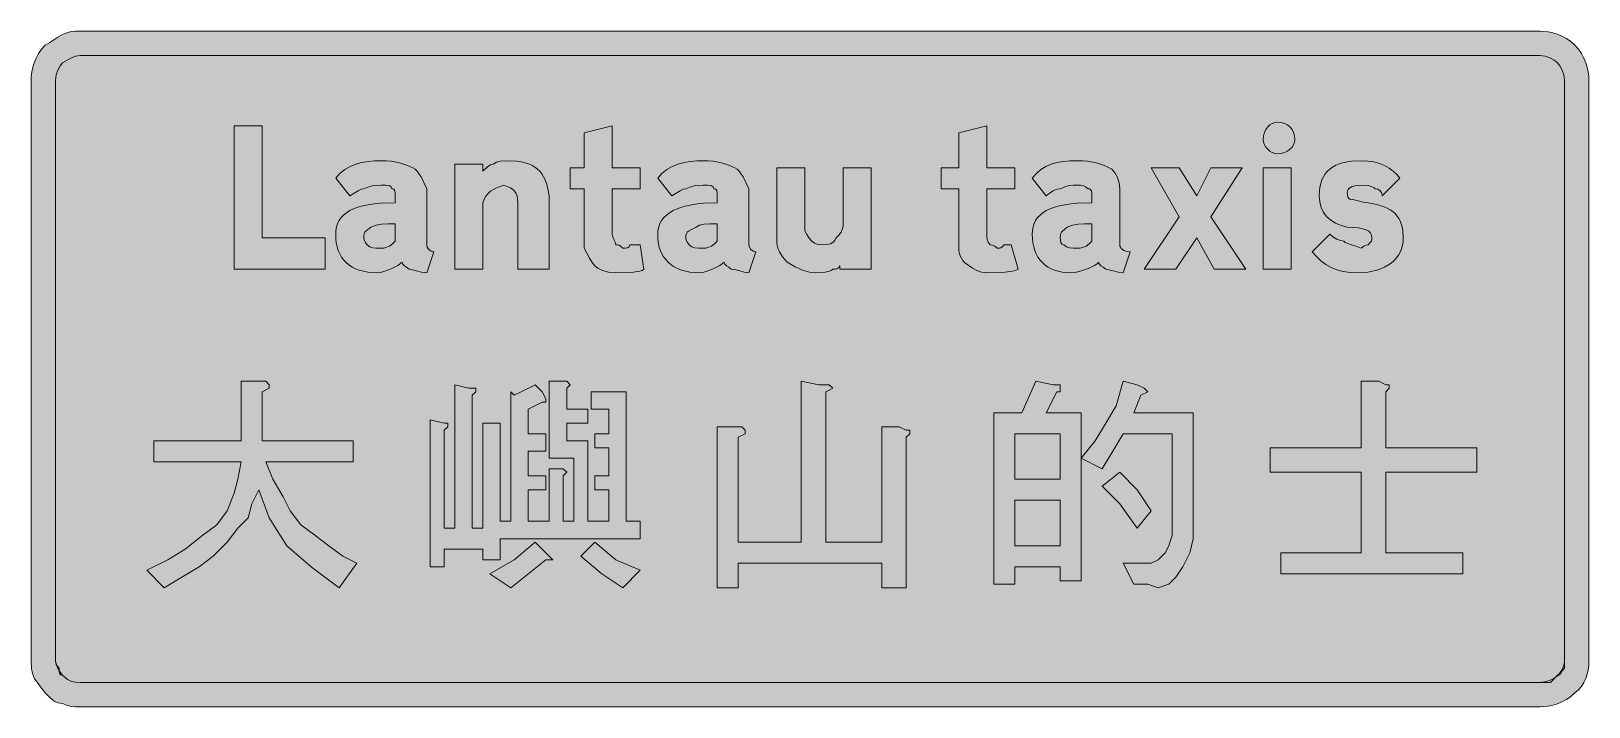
# Model space of a CAD drawing. Header units: metres. Extents: x 16 to 550, y 19 to 250.
import ezdxf

# ---------------------------------------------------------------- set-up
doc = ezdxf.new("R2010")
doc.units = ezdxf.units.M
doc.layers.add('FILL_BLACK_000000', color=7, linetype='Continuous', true_color=0x000000)
doc.layers.add('FILL_WHITE_FFFFFF', color=7, linetype='Continuous', true_color=0xffffff)

msp = doc.modelspace()

# ---------------------------------------------------------------- hatches: boundary and pattern name
at = {"layer": 'FILL_BLACK_000000', "true_color": 0x000000}
h = msp.add_hatch(color=7, dxfattribs=at)
h.dxf.hatch_style = 1
h.paths.add_polyline_path([(31.6, 18.74), (30.21, 18.87), (28.82, 19.23), (27.21, 19.92), (26.36, 19.98), (25.6, 20.14), (24.89, 20.43), (24.21, 20.82), (22.82, 21.94), (21.21, 23.52), (20.31, 24.61), (19.41, 25.92), (18.51, 27.23), (17.61, 28.32), (16.92, 30.1), (16.56, 31.77), (16.41, 34.32), (16.41, 233.52), (16.47, 234.92), (16.65, 236.41), (16.98, 237.95), (17.46, 239.52), (18.11, 241.09), (18.94, 242.63), (19.97, 244.12), (21.21, 245.52), (22.82, 246.42), (24.21, 247.32), (25.6, 248.22), (27.21, 249.12), (28.82, 249.81), (30.21, 250.17), (31.6, 250.3), (33.21, 250.32), (533.61, 250.32), (535.01, 250.26), (536.5, 250.08), (538.04, 249.75), (539.61, 249.27), (541.18, 248.62), (542.72, 247.79), (544.21, 246.76), (545.61, 245.52), (546.85, 244.12), (547.88, 242.63), (548.71, 241.09), (549.36, 239.52), (549.84, 237.95), (550.17, 236.41), (550.35, 234.92), (550.41, 233.52), (550.41, 34.32), (550.35, 32.92), (550.17, 31.45), (549.84, 29.95), (549.36, 28.47), (548.71, 27.04), (547.88, 25.71), (546.85, 24.53), (545.61, 23.52), (544.21, 22.28), (542.72, 21.25), (541.18, 20.42), (539.61, 19.77), (538.04, 19.29), (536.5, 18.96), (535.01, 18.78), (533.61, 18.72), (33.21, 18.72), (31.6, 18.74)])
h.paths.add_polyline_path([(536.95, 27.74), (538.38, 28.45), (539.61, 29.37), (540.62, 30.46), (541.37, 31.68), (541.85, 32.98), (542.01, 34.32), (542.01, 233.52), (541.8, 235.3), (541.26, 236.97), (540.49, 238.41), (539.61, 239.52), (538.5, 240.4), (537.06, 241.17), (535.39, 241.71), (533.61, 241.92), (33.21, 241.92), (32.36, 241.87), (31.6, 241.71), (30.21, 241.17), (27.21, 239.52), (26.33, 238.41), (25.56, 236.97), (25.02, 235.3), (24.81, 233.52), (24.81, 34.32), (25.02, 33.23), (25.56, 31.92), (26.33, 30.61), (27.21, 29.52), (28.82, 28.13), (29.53, 27.71), (30.21, 27.42), (31.6, 27.16), (33.21, 27.12), (533.61, 27.12), (535.35, 27.28), (536.95, 27.74)], flags=16)
h = msp.add_hatch(color=7, dxfattribs=at)
h.dxf.hatch_style = 1
h.paths.add_polyline_path([(449.5, 212.22), (449.18, 211.36), (448.66, 210.55), (447.96, 209.82), (447.09, 209.21), (446.07, 208.73), (444.9, 208.43), (443.61, 208.32), (442.71, 208.43), (441.85, 208.73), (441.04, 209.21), (440.31, 209.82), (439.7, 210.55), (439.22, 211.36), (438.92, 212.22), (438.81, 213.12), (438.92, 214.41), (439.22, 215.58), (439.7, 216.6), (440.31, 217.47), (441.04, 218.17), (441.85, 218.69), (442.71, 219.01), (443.61, 219.12), (444.9, 219.01), (446.07, 218.69), (447.09, 218.17), (447.96, 217.47), (448.66, 216.6), (449.18, 215.58), (449.5, 214.41), (449.61, 213.12), (449.5, 212.22)])
h = msp.add_hatch(color=7, dxfattribs=at)
h.dxf.hatch_style = 1
h.paths.add_polyline_path([(95.61, 179.52), (117.21, 179.52), (117.21, 168.72), (86.01, 168.72), (86.01, 217.92), (95.61, 217.92), (95.61, 179.52)])
h = msp.add_hatch(color=7, dxfattribs=at)
h.dxf.hatch_style = 1
h.paths.add_polyline_path([(225.21, 203.52), (225.21, 196.32), (215.61, 196.32), (215.61, 180.72), (215.8, 179.82), (216.21, 178.92), (216.62, 178.02), (216.81, 177.12), (217.52, 177.1), (218.01, 176.97), (218.5, 176.61), (219.21, 175.92), (220.09, 175.94), (220.86, 176.07), (221.4, 176.43), (221.56, 176.72), (221.61, 177.12), (225.21, 177.12), (226.41, 168.72), (225.85, 168.32), (225.08, 168.03), (222.96, 167.67), (220.17, 167.54), (216.81, 167.52), (215.52, 167.57), (214.33, 167.73), (212.31, 168.27), (210.73, 169.04), (209.61, 169.92), (208.71, 171.03), (207.81, 172.47), (206.01, 175.92), (206.01, 196.32), (201.21, 196.32), (201.21, 203.52), (206.01, 203.52), (206.01, 215.52), (215.61, 217.92), (215.61, 203.52), (225.21, 203.52)])
h = msp.add_hatch(color=7, dxfattribs=at)
h.dxf.hatch_style = 1
h.paths.add_polyline_path([(353.61, 203.52), (353.61, 196.32), (344.01, 196.32), (344.01, 180.72), (344.03, 179.82), (344.16, 178.92), (344.52, 178.02), (345.21, 177.12), (345.96, 176.97), (346.73, 176.61), (347.61, 175.92), (348.32, 175.94), (348.81, 176.07), (349.3, 176.43), (350.01, 177.12), (352.41, 177.12), (354.81, 168.72), (353.85, 168.32), (352.78, 168.03), (350.31, 167.67), (347.38, 167.54), (344.01, 167.52), (342.23, 167.73), (340.56, 168.27), (339.12, 169.04), (338.01, 169.92), (337.17, 170.42), (336.43, 171.03), (335.82, 171.71), (335.31, 172.47), (334.92, 173.28), (334.63, 174.14), (334.47, 175.02), (334.41, 175.92), (334.41, 196.32), (328.41, 196.32), (328.41, 203.52), (334.41, 203.52), (334.41, 215.52), (344.01, 217.92), (344.01, 203.52), (353.61, 203.52)])
h = msp.add_hatch(color=7, dxfattribs=at)
h.dxf.hatch_style = 1
h.paths.add_polyline_path([(150.23, 167.71), (148.56, 168.12), (147.12, 168.53), (146.01, 168.72), (145.13, 169.43), (144.36, 169.92), (143.82, 170.41), (143.66, 170.72), (143.61, 171.12), (142.13, 170.05), (139.86, 168.87), (137.37, 167.91), (136.21, 167.63), (135.21, 167.52), (133.47, 167.58), (131.83, 167.74), (130.32, 168.02), (128.91, 168.4), (127.62, 168.89), (126.43, 169.48), (125.37, 170.18), (124.41, 170.97), (123.57, 171.86), (122.83, 172.85), (122.22, 173.94), (121.71, 175.11), (121.32, 176.38), (121.03, 177.74), (120.87, 179.19), (120.81, 180.72), (120.88, 182.03), (121.1, 183.25), (121.46, 184.39), (121.97, 185.44), (122.64, 186.42), (123.47, 187.3), (124.46, 188.1), (125.61, 188.82), (126.93, 189.45), (128.43, 190), (130.1, 190.47), (131.95, 190.84), (133.98, 191.14), (136.2, 191.35), (141.21, 191.52), (141.21, 193.92), (141.19, 194.8), (141.06, 195.57), (140.7, 196.11), (140.41, 196.27), (140.01, 196.32), (139.95, 196.72), (139.78, 197.01), (139.5, 197.23), (139.11, 197.37), (137.98, 197.5), (136.41, 197.52), (133.86, 197.37), (132.19, 197.01), (130.41, 196.32), (129.49, 196.11), (128.46, 195.57), (125.61, 193.92), (120.81, 199.92), (122.27, 201.56), (123.92, 202.88), (125.75, 203.93), (127.71, 204.72), (129.79, 205.29), (131.95, 205.66), (134.16, 205.86), (136.41, 205.92), (138.15, 205.87), (139.78, 205.71), (142.71, 205.17), (145.18, 204.4), (147.21, 203.52), (148.06, 202.96), (148.8, 202.23), (149.47, 201.35), (150.06, 200.37), (152.01, 196.32), (152.01, 177.12), (152.22, 176.24), (152.76, 175.47), (153.53, 174.93), (154.41, 174.72), (152.01, 167.52), (150.23, 167.71)])
h.paths.add_polyline_path([(131.01, 177.87), (131.61, 177.12), (132.53, 176.43), (133.56, 176.07), (134.82, 175.94), (136.41, 175.92), (137.26, 175.97), (138, 176.13), (139.26, 176.67), (140.29, 177.44), (141.21, 178.32), (141.21, 184.32), (138.72, 184.3), (136.56, 184.17), (134.63, 183.81), (132.81, 183.12), (131.16, 181.77), (130.85, 181.4), (130.62, 180.93), (130.46, 180.31), (130.41, 179.52), (130.6, 178.64), (131.01, 177.87)], flags=16)
h = msp.add_hatch(color=7, dxfattribs=at)
h.dxf.hatch_style = 1
h.paths.add_polyline_path([(183.21, 168.72), (183.21, 190.32), (183.21, 191.52), (183.15, 192.76), (182.97, 193.81), (182.64, 194.68), (182.16, 195.42), (181.51, 196.04), (180.68, 196.58), (179.65, 197.07), (178.41, 197.52), (175.93, 196.58), (174.87, 196.04), (173.91, 195.42), (173.07, 194.68), (172.33, 193.81), (171.72, 192.76), (171.21, 191.52), (171.21, 190.32), (171.21, 168.72), (161.61, 168.72), (161.61, 204.72), (171.21, 204.72), (171.21, 202.32), (173.01, 203.97), (173.91, 204.51), (174.81, 204.72), (175.31, 205.12), (175.9, 205.41), (177.21, 205.77), (179.61, 205.92), (182.94, 205.75), (184.4, 205.53), (185.74, 205.23), (186.96, 204.83), (188.07, 204.34), (189.07, 203.75), (189.96, 203.07), (190.76, 202.29), (191.46, 201.41), (192.07, 200.43), (192.6, 199.34), (193.06, 198.15), (193.44, 196.85), (194.01, 193.92), (194.01, 168.72), (183.21, 168.72)])
h = msp.add_hatch(color=7, dxfattribs=at)
h.dxf.hatch_style = 1
h.paths.add_polyline_path([(260.8, 167.71), (259.41, 168.12), (258.02, 168.53), (256.41, 168.72), (255.53, 169.43), (254.76, 169.92), (254.22, 170.41), (254.06, 170.72), (254.01, 171.12), (252.53, 170.05), (250.26, 168.87), (247.77, 167.91), (246.61, 167.63), (245.61, 167.52), (243.87, 167.58), (242.23, 167.74), (240.72, 168.03), (239.31, 168.42), (238.02, 168.93), (236.83, 169.54), (235.77, 170.28), (234.81, 171.12), (233.97, 172.02), (233.23, 172.96), (232.62, 173.95), (232.11, 175.02), (231.72, 176.21), (231.43, 177.53), (231.27, 179.03), (231.21, 180.72), (231.29, 182.03), (231.55, 183.25), (231.96, 184.39), (232.54, 185.44), (233.28, 186.42), (234.18, 187.3), (235.24, 188.1), (236.46, 188.82), (237.83, 189.45), (239.35, 190), (241.03, 190.47), (242.85, 190.84), (244.83, 191.14), (246.94, 191.35), (251.61, 191.52), (251.61, 193.92), (251.59, 194.8), (251.46, 195.57), (251.1, 196.11), (250.81, 196.27), (250.41, 196.32), (250.35, 196.72), (250.18, 197.01), (249.9, 197.23), (249.51, 197.37), (248.38, 197.5), (246.81, 197.52), (244.26, 197.37), (242.59, 197.01), (240.81, 196.32), (239.89, 196.11), (238.86, 195.57), (236.01, 193.92), (231.21, 199.92), (232.67, 201.56), (234.32, 202.88), (236.15, 203.93), (238.11, 204.72), (240.19, 205.29), (242.35, 205.66), (244.56, 205.86), (246.81, 205.92), (248.55, 205.87), (250.18, 205.71), (253.11, 205.17), (255.58, 204.4), (257.61, 203.52), (258.46, 202.96), (259.2, 202.23), (259.87, 201.35), (260.46, 200.37), (262.41, 196.32), (262.41, 177.12), (262.62, 176.24), (263.16, 175.47), (263.93, 174.93), (264.81, 174.72), (262.41, 167.52), (260.8, 167.71)])
h.paths.add_polyline_path([(241.41, 177.87), (242.01, 177.12), (242.93, 176.43), (243.96, 176.07), (245.22, 175.94), (246.81, 175.92), (247.66, 175.97), (248.4, 176.13), (249.66, 176.67), (250.69, 177.44), (251.61, 178.32), (251.61, 184.32), (249.13, 184.3), (247.11, 184.17), (245.53, 183.81), (244.92, 183.52), (244.41, 183.12), (242.83, 182.39), (241.71, 181.77), (241.32, 181.4), (241.03, 180.93), (240.87, 180.31), (240.81, 179.52), (241, 178.64), (241.41, 177.87)], flags=16)
h = msp.add_hatch(color=7, dxfattribs=at)
h.dxf.hatch_style = 1
h.paths.add_polyline_path([(304.41, 203.52), (304.41, 168.72), (293.61, 168.72), (293.61, 169.92), (293.57, 169.73), (293.31, 169.32), (292.6, 168.91), (292, 168.77), (291.21, 168.72), (290.71, 168.32), (290.1, 168.03), (288.66, 167.67), (286.99, 167.54), (285.21, 167.52), (284.26, 167.58), (283.2, 167.74), (280.86, 168.42), (278.29, 169.54), (275.61, 171.12), (274.03, 172.92), (272.91, 174.72), (272.52, 175.62), (272.23, 176.52), (272.07, 177.42), (272.01, 178.32), (272.01, 203.52), (281.61, 203.52), (281.61, 181.92), (282.36, 180.57), (283.13, 179.39), (284.01, 178.32), (284.91, 177.63), (285.81, 177.27), (286.71, 177.14), (287.61, 177.12), (289.2, 177.16), (290.46, 177.42), (291, 177.71), (291.49, 178.13), (291.96, 178.73), (292.41, 179.52), (293.29, 180.44), (294.06, 181.47), (294.6, 182.73), (294.76, 183.47), (294.81, 184.32), (294.81, 203.52), (304.41, 203.52)])
h = msp.add_hatch(color=7, dxfattribs=at)
h.dxf.hatch_style = 1
h.paths.add_polyline_path([(389.03, 167.71), (387.36, 168.12), (385.92, 168.53), (384.81, 168.72), (383.93, 169.43), (383.16, 169.92), (382.62, 170.41), (382.46, 170.72), (382.41, 171.12), (381.8, 170.62), (380.91, 170.05), (378.51, 168.87), (377.11, 168.34), (375.66, 167.91), (374.21, 167.63), (372.81, 167.52), (371.28, 167.58), (369.83, 167.74), (368.47, 168.02), (367.2, 168.4), (366.03, 168.89), (364.94, 169.48), (363.95, 170.18), (363.06, 170.97), (362.27, 171.86), (361.57, 172.85), (360.98, 173.94), (360.49, 175.11), (360.11, 176.38), (359.83, 177.74), (359.67, 179.19), (359.61, 180.72), (359.68, 182.03), (359.9, 183.25), (360.26, 184.39), (360.77, 185.44), (361.44, 186.42), (362.27, 187.3), (363.26, 188.1), (364.41, 188.82), (365.73, 189.45), (367.23, 190), (368.9, 190.47), (370.75, 190.84), (372.78, 191.14), (375, 191.35), (380.01, 191.52), (380.01, 193.92), (379.99, 194.8), (379.86, 195.57), (379.5, 196.11), (379.21, 196.27), (378.81, 196.32), (377.91, 197.01), (377.01, 197.37), (376.11, 197.5), (375.21, 197.52), (373.6, 197.5), (372.21, 197.37), (370.82, 197.01), (369.21, 196.32), (368.12, 196.11), (366.81, 195.57), (365.5, 194.8), (364.41, 193.92), (359.61, 199.92), (361.02, 201.56), (362.55, 202.88), (364.23, 203.93), (366.06, 204.72), (368.06, 205.29), (370.24, 205.66), (372.62, 205.86), (375.21, 205.92), (376.95, 205.87), (378.58, 205.71), (381.51, 205.17), (383.98, 204.4), (386.01, 203.52), (386.85, 202.96), (387.58, 202.23), (388.2, 201.35), (388.71, 200.37), (389.1, 199.34), (389.38, 198.29), (389.55, 197.27), (389.61, 196.32), (389.61, 177.12), (389.67, 176.67), (389.83, 176.24), (390.12, 175.83), (390.51, 175.47), (391.02, 175.16), (391.63, 174.93), (392.37, 174.77), (393.21, 174.72), (390.81, 167.52), (389.03, 167.71)])
h.paths.add_polyline_path([(369.36, 177.87), (369.72, 177.33), (370.01, 177.17), (370.41, 177.12), (371.33, 176.43), (372.36, 176.07), (373.62, 175.94), (375.21, 175.92), (376.06, 175.97), (376.8, 176.13), (378.06, 176.67), (379.09, 177.44), (380.01, 178.32), (380.01, 184.32), (377.52, 184.3), (375.36, 184.17), (373.43, 183.81), (371.61, 183.12), (369.96, 181.77), (369.65, 181.4), (369.42, 180.93), (369.26, 180.31), (369.21, 179.52), (369.23, 178.64), (369.36, 177.87)], flags=16)
h = msp.add_hatch(color=7, dxfattribs=at)
h.dxf.hatch_style = 1
h.paths.add_polyline_path([(431.61, 203.52), (420.81, 186.72), (432.81, 168.72), (422.01, 168.72), (416.01, 179.52), (408.81, 168.72), (398.01, 168.72), (410.01, 186.72), (400.41, 203.52), (410.01, 203.52), (416.01, 193.92), (420.81, 203.52), (431.61, 203.52)])
h = msp.add_hatch(color=7, dxfattribs=at)
h.dxf.hatch_style = 1
h.paths.add_polyline_path([(438.81, 168.72), (438.81, 203.52), (448.41, 203.52), (448.41, 168.72), (438.81, 168.72)])
h = msp.add_hatch(color=7, dxfattribs=at)
h.dxf.hatch_style = 1
h.paths.add_polyline_path([(486.74, 178.2), (486.53, 176.94), (486.19, 175.74), (485.72, 174.61), (485.13, 173.55), (484.41, 172.56), (483.57, 171.65), (482.61, 170.82), (481.54, 170.08), (480.36, 169.42), (479.08, 168.85), (477.7, 168.38), (476.21, 168.01), (474.64, 167.74), (472.97, 167.58), (471.21, 167.52), (468.62, 167.63), (466.24, 167.97), (464.06, 168.53), (462.06, 169.32), (460.23, 170.33), (458.55, 171.57), (457.02, 173.03), (455.61, 174.72), (461.61, 180.72), (462.7, 179.84), (464.01, 179.07), (465.32, 178.53), (466.41, 178.32), (466.91, 177.92), (467.52, 177.61), (468.96, 177.12), (470.63, 176.63), (472.41, 175.92), (473.29, 176.61), (474.06, 176.97), (474.81, 177.12), (475.5, 177.83), (475.86, 178.32), (475.99, 178.81), (476.01, 179.52), (475.9, 180.36), (475.54, 181.09), (474.93, 181.71), (474.06, 182.22), (472.9, 182.61), (471.45, 182.89), (469.69, 183.06), (467.61, 183.12), (465.47, 183.68), (463.58, 184.47), (461.94, 185.48), (460.56, 186.72), (459.47, 188.18), (458.67, 189.87), (458.18, 191.78), (458.01, 193.92), (458.07, 195.44), (458.23, 196.85), (458.52, 198.15), (458.91, 199.34), (459.42, 200.43), (460.03, 201.41), (460.77, 202.29), (461.61, 203.07), (462.57, 203.75), (463.63, 204.34), (464.82, 204.83), (466.11, 205.23), (467.52, 205.53), (469.03, 205.75), (472.41, 205.92), (474.6, 205.81), (476.67, 205.49), (478.59, 204.97), (480.36, 204.27), (481.96, 203.4), (483.38, 202.38), (484.6, 201.21), (485.61, 199.92), (479.61, 193.92), (479.4, 194.8), (478.86, 195.57), (478.09, 196.11), (477.21, 196.32), (476.71, 196.72), (476.12, 197.01), (474.81, 197.37), (472.41, 197.52), (471.17, 197.47), (470.14, 197.31), (469.31, 197.08), (468.66, 196.77), (468.18, 196.41), (467.85, 196), (467.67, 195.57), (467.61, 195.12), (467.63, 194.24), (467.76, 193.47), (468.12, 192.93), (468.41, 192.77), (468.81, 192.72), (469.92, 192.53), (471.36, 192.12), (473.03, 191.71), (474.81, 191.52), (477.74, 190.96), (480.23, 190.15), (481.32, 189.66), (482.3, 189.09), (483.18, 188.47), (483.96, 187.77), (484.64, 187), (485.23, 186.16), (485.72, 185.25), (486.12, 184.26), (486.42, 183.2), (486.64, 182.05), (486.81, 179.52), (486.74, 178.2)])
h = msp.add_hatch(color=7, dxfattribs=at)
h.dxf.hatch_style = 1
h.paths.add_polyline_path([(96.81, 130.32), (98.01, 129.12), (98.01, 127.92), (95.61, 126.72), (95.61, 109.92), (126.81, 109.92), (126.81, 102.72), (96.81, 102.72), (99.21, 96.72), (102.81, 90.72), (105.21, 85.92), (108.81, 81.12), (113.61, 77.52), (118.41, 73.92), (123.21, 70.32), (128.01, 67.92), (122.01, 59.52), (112.41, 66.72), (104.01, 73.92), (98.01, 83.52), (94.41, 93.12), (92.01, 88.32), (90.81, 83.52), (87.21, 79.92), (83.61, 75.12), (78.81, 70.32), (74.01, 66.72), (68.01, 63.12), (62.01, 59.52), (56.01, 65.52), (63.21, 69.12), (69.21, 72.72), (75.21, 77.52), (80.01, 81.12), (83.61, 85.92), (86.01, 91.92), (87.21, 96.72), (88.41, 102.72), (58.41, 102.72), (58.41, 109.92), (88.41, 109.92), (88.41, 130.32), (94.41, 130.32), (96.81, 130.32)])
h = msp.add_hatch(color=7, dxfattribs=at)
h.dxf.hatch_style = 1
h.paths.add_polyline_path([(153.21, 117.12), (158.01, 115.92), (159.21, 115.92), (159.21, 114.72), (158.01, 113.52), (158.01, 79.92), (161.61, 79.92), (161.61, 129.12), (166.41, 127.92), (168.81, 127.92), (168.81, 126.72), (167.61, 125.52), (167.61, 79.92), (171.21, 79.92), (171.21, 115.92), (174.81, 115.92), (177.21, 115.92), (177.21, 114.72), (177.21, 113.52), (177.21, 82.32), (180.81, 82.32), (180.81, 126.72), (182.01, 125.52), (184.41, 126.72), (189.21, 129.12), (191.61, 126.72), (192.81, 124.32), (192.81, 123.12), (191.61, 123.12), (186.81, 120.72), (186.81, 112.32), (192.81, 112.32), (192.81, 106.32), (186.81, 106.32), (186.81, 97.92), (192.81, 97.92), (192.81, 93.12), (186.81, 93.12), (186.81, 82.32), (194.01, 82.32), (194.01, 100.32), (197.61, 100.32), (198.81, 100.32), (200.01, 99.12), (198.81, 97.92), (198.81, 82.32), (202.41, 82.32), (202.41, 103.92), (194.01, 103.92), (194.01, 130.32), (198.81, 130.32), (200.01, 130.32), (201.21, 129.12), (200.01, 127.92), (200.01, 120.72), (207.21, 120.72), (207.21, 115.92), (200.01, 115.92), (200.01, 109.92), (207.21, 109.92), (207.21, 82.32), (214.41, 82.32), (214.41, 93.12), (209.61, 93.12), (209.61, 97.92), (214.41, 97.92), (214.41, 107.52), (209.61, 107.52), (209.61, 112.32), (214.41, 112.32), (214.41, 120.72), (208.41, 120.72), (208.41, 126.72), (220.41, 126.72), (220.41, 82.32), (225.21, 82.32), (225.21, 76.32), (177.21, 76.32), (177.21, 69.12), (171.21, 69.12), (171.21, 72.72), (158.01, 72.72), (158.01, 66.72), (153.21, 66.72), (153.21, 117.12)])
h = msp.add_hatch(color=7, dxfattribs=at)
h.dxf.hatch_style = 1
h.paths.add_polyline_path([(290.01, 129.12), (291.21, 127.92), (288.81, 126.72), (288.81, 75.12), (308.01, 75.12), (308.01, 114.72), (314.01, 114.72), (316.41, 113.52), (317.61, 113.52), (317.61, 112.32), (316.41, 111.12), (316.41, 59.52), (308.01, 59.52), (308.01, 67.92), (258.81, 67.92), (258.81, 59.52), (251.61, 59.52), (251.61, 114.72), (257.61, 114.72), (260.01, 114.72), (261.21, 113.52), (261.21, 112.32), (258.81, 111.12), (258.81, 75.12), (280.41, 75.12), (280.41, 130.32), (286.41, 129.12), (290.01, 129.12)])
h = msp.add_hatch(color=7, dxfattribs=at)
h.dxf.hatch_style = 1
h.paths.add_polyline_path([(369.21, 127.92), (369.21, 126.72), (368.01, 126.72), (364.41, 119.52), (376.41, 119.52), (376.41, 61.92), (369.21, 61.92), (369.21, 66.72), (353.61, 66.72), (353.61, 60.72), (346.41, 60.72), (346.41, 119.52), (356.01, 119.52), (360.81, 130.32), (366.81, 129.12), (369.21, 129.12), (369.21, 127.92)])
h.paths.add_polyline_path([(353.61, 112.32), (353.61, 96.72), (369.21, 96.72), (369.21, 112.32), (353.61, 112.32)], flags=16)
h.paths.add_polyline_path([(369.21, 89.52), (353.61, 89.52), (353.61, 73.92), (369.21, 73.92), (369.21, 89.52)], flags=16)
h = msp.add_hatch(color=7, dxfattribs=at)
h.dxf.hatch_style = 1
h.paths.add_polyline_path([(398.01, 127.92), (399.21, 126.72), (396.81, 125.52), (394.41, 119.52), (414.81, 119.52), (414.81, 91.92), (414.81, 83.52), (414.81, 76.32), (413.61, 71.52), (411.21, 66.72), (408.81, 63.12), (406.41, 60.72), (402.81, 59.52), (399.21, 60.72), (394.41, 60.72), (390.81, 67.92), (396.81, 67.92), (400.41, 67.92), (402.81, 69.12), (405.21, 71.52), (406.41, 73.92), (407.61, 77.52), (407.61, 82.32), (407.61, 87.12), (407.61, 91.92), (407.61, 112.32), (390.81, 112.32), (387.21, 106.32), (383.61, 100.32), (376.41, 103.92), (381.21, 109.92), (384.81, 115.92), (388.41, 121.92), (390.81, 130.32), (395.61, 129.12), (398.01, 127.92)])
h = msp.add_hatch(color=7, dxfattribs=at)
h.dxf.hatch_style = 1
h.paths.add_polyline_path([(480.81, 129.12), (482.01, 129.12), (482.01, 127.92), (480.81, 126.72), (480.81, 107.52), (512.01, 107.52), (512.01, 99.12), (480.81, 99.12), (480.81, 71.52), (507.21, 71.52), (507.21, 64.32), (444.81, 64.32), (444.81, 71.52), (472.41, 71.52), (472.41, 99.12), (441.21, 99.12), (441.21, 107.52), (472.41, 107.52), (472.41, 130.32), (478.41, 130.32), (480.81, 129.12)])
h = msp.add_hatch(color=7, dxfattribs=at)
h.dxf.hatch_style = 1
h.paths.add_polyline_path([(395.61, 93.12), (400.41, 85.92), (395.61, 79.92), (389.61, 88.32), (383.61, 94.32), (389.61, 99.12), (395.61, 93.12)])
h = msp.add_hatch(color=7, dxfattribs=at)
h.dxf.hatch_style = 1
h.paths.add_polyline_path([(182.01, 69.12), (189.21, 75.12), (192.81, 71.52), (194.01, 70.32), (195.21, 69.12), (194.01, 69.12), (192.81, 69.12), (180.81, 59.52), (173.61, 64.32), (182.01, 69.12)])
h = msp.add_hatch(color=7, dxfattribs=at)
h.dxf.hatch_style = 1
h.paths.add_polyline_path([(212.01, 64.32), (204.81, 70.32), (209.61, 75.12), (216.81, 69.12), (225.21, 65.52), (219.21, 59.52), (212.01, 64.32)])
at = {"layer": 'FILL_WHITE_FFFFFF', "true_color": 0xffffff}
h = msp.add_hatch(color=7, dxfattribs=at)
h.dxf.hatch_style = 1
h.paths.add_polyline_path([(533.61, 241.92), (535.39, 241.71), (537.06, 241.17), (538.5, 240.4), (539.61, 239.52), (540.49, 238.41), (541.26, 236.97), (541.8, 235.3), (542.01, 233.52), (542.01, 34.32), (542.01, 31.92), (541.3, 31.04), (540.81, 30.27), (540.32, 29.73), (540.01, 29.57), (539.61, 29.52), (537.21, 27.12), (533.61, 27.12), (33.21, 27.12), (31.6, 27.16), (30.21, 27.42), (29.53, 27.71), (28.82, 28.13), (27.21, 29.52), (26.81, 29.57), (26.52, 29.73), (26.16, 30.27), (26.03, 31.04), (26.01, 31.92), (25.32, 32.8), (24.96, 33.57), (24.81, 34.32), (24.81, 233.52), (25.02, 235.3), (25.56, 236.97), (26.33, 238.41), (27.21, 239.52), (30.21, 241.17), (31.6, 241.71), (32.36, 241.87), (33.21, 241.92), (533.61, 241.92)])

# ---------------------------------------------------------------- linework, layer by layer
at = {"layer": 'FILL_BLACK_000000', "lineweight": 0, "true_color": 0x000000}
for points in [[(31.6, 18.74), (30.21, 18.87), (28.82, 19.23), (27.21, 19.92), (26.36, 19.98), (25.6, 20.14), (24.89, 20.43), (24.21, 20.82), (22.82, 21.94), (21.21, 23.52), (20.31, 24.61), (19.41, 25.92), (18.51, 27.23), (17.61, 28.32), (16.92, 30.1), (16.56, 31.77), (16.41, 34.32), (16.41, 233.52), (16.47, 234.92), (16.65, 236.41), (16.98, 237.95), (17.46, 239.52), (18.11, 241.09), (18.94, 242.63), (19.97, 244.12), (21.21, 245.52), (22.82, 246.42), (24.21, 247.32), (25.6, 248.22), (27.21, 249.12), (28.82, 249.81), (30.21, 250.17), (31.6, 250.3), (33.21, 250.32), (533.61, 250.32), (535.01, 250.26), (536.5, 250.08), (538.04, 249.75), (539.61, 249.27), (541.18, 248.62), (542.72, 247.79), (544.21, 246.76), (545.61, 245.52), (546.85, 244.12), (547.88, 242.63), (548.71, 241.09), (549.36, 239.52), (549.84, 237.95), (550.17, 236.41), (550.35, 234.92), (550.41, 233.52), (550.41, 34.32), (550.35, 32.92), (550.17, 31.45), (549.84, 29.95), (549.36, 28.47), (548.71, 27.04), (547.88, 25.71), (546.85, 24.53), (545.61, 23.52), (544.21, 22.28), (542.72, 21.25), (541.18, 20.42), (539.61, 19.77), (538.04, 19.29), (536.5, 18.96), (535.01, 18.78), (533.61, 18.72), (33.21, 18.72)], [(536.95, 27.74), (538.38, 28.45), (539.61, 29.37), (540.62, 30.46), (541.37, 31.68), (541.85, 32.98), (542.01, 34.32), (542.01, 233.52), (541.8, 235.3), (541.26, 236.97), (540.49, 238.41), (539.61, 239.52), (538.5, 240.4), (537.06, 241.17), (535.39, 241.71), (533.61, 241.92), (33.21, 241.92), (32.36, 241.87), (31.6, 241.71), (30.21, 241.17), (27.21, 239.52), (26.33, 238.41), (25.56, 236.97), (25.02, 235.3), (24.81, 233.52), (24.81, 34.32), (25.02, 33.23), (25.56, 31.92), (26.33, 30.61), (27.21, 29.52), (28.82, 28.13), (29.53, 27.71), (30.21, 27.42), (31.6, 27.16), (33.21, 27.12), (533.61, 27.12), (535.35, 27.28)], [(449.5, 212.22), (449.18, 211.36), (448.66, 210.55), (447.96, 209.82), (447.09, 209.21), (446.07, 208.73), (444.9, 208.43), (443.61, 208.32), (442.71, 208.43), (441.85, 208.73), (441.04, 209.21), (440.31, 209.82), (439.7, 210.55), (439.22, 211.36), (438.92, 212.22), (438.81, 213.12), (438.92, 214.41), (439.22, 215.58), (439.7, 216.6), (440.31, 217.47), (441.04, 218.17), (441.85, 218.69), (442.71, 219.01), (443.61, 219.12), (444.9, 219.01), (446.07, 218.69), (447.09, 218.17), (447.96, 217.47), (448.66, 216.6), (449.18, 215.58), (449.5, 214.41), (449.61, 213.12)], [(95.61, 179.52), (117.21, 179.52), (117.21, 168.72), (86.01, 168.72), (86.01, 217.92), (95.61, 217.92)], [(225.21, 203.52), (225.21, 196.32), (215.61, 196.32), (215.61, 180.72), (215.8, 179.82), (216.21, 178.92), (216.62, 178.02), (216.81, 177.12), (217.52, 177.1), (218.01, 176.97), (218.5, 176.61), (219.21, 175.92), (220.09, 175.94), (220.86, 176.07), (221.4, 176.43), (221.56, 176.72), (221.61, 177.12), (225.21, 177.12), (226.41, 168.72), (225.85, 168.32), (225.08, 168.03), (222.96, 167.67), (220.17, 167.54), (216.81, 167.52), (215.52, 167.57), (214.33, 167.73), (212.31, 168.27), (210.73, 169.04), (209.61, 169.92), (208.71, 171.03), (207.81, 172.47), (206.01, 175.92), (206.01, 196.32), (201.21, 196.32), (201.21, 203.52), (206.01, 203.52), (206.01, 215.52), (215.61, 217.92), (215.61, 203.52)], [(353.61, 203.52), (353.61, 196.32), (344.01, 196.32), (344.01, 180.72), (344.03, 179.82), (344.16, 178.92), (344.52, 178.02), (345.21, 177.12), (345.96, 176.97), (346.73, 176.61), (347.61, 175.92), (348.32, 175.94), (348.81, 176.07), (349.3, 176.43), (350.01, 177.12), (352.41, 177.12), (354.81, 168.72), (353.85, 168.32), (352.78, 168.03), (350.31, 167.67), (347.38, 167.54), (344.01, 167.52), (342.23, 167.73), (340.56, 168.27), (339.12, 169.04), (338.01, 169.92), (337.17, 170.42), (336.43, 171.03), (335.82, 171.71), (335.31, 172.47), (334.92, 173.28), (334.63, 174.14), (334.47, 175.02), (334.41, 175.92), (334.41, 196.32), (328.41, 196.32), (328.41, 203.52), (334.41, 203.52), (334.41, 215.52), (344.01, 217.92), (344.01, 203.52)], [(150.23, 167.71), (148.56, 168.12), (147.12, 168.53), (146.01, 168.72), (145.13, 169.43), (144.36, 169.92), (143.82, 170.41), (143.66, 170.72), (143.61, 171.12), (142.13, 170.05), (139.86, 168.87), (137.37, 167.91), (136.21, 167.63), (135.21, 167.52), (133.47, 167.58), (131.83, 167.74), (130.32, 168.02), (128.91, 168.4), (127.62, 168.89), (126.43, 169.48), (125.37, 170.18), (124.41, 170.97), (123.57, 171.86), (122.83, 172.85), (122.22, 173.94), (121.71, 175.11), (121.32, 176.38), (121.03, 177.74), (120.87, 179.19), (120.81, 180.72), (120.88, 182.03), (121.1, 183.25), (121.46, 184.39), (121.97, 185.44), (122.64, 186.42), (123.47, 187.3), (124.46, 188.1), (125.61, 188.82), (126.93, 189.45), (128.43, 190), (130.1, 190.47), (131.95, 190.84), (133.98, 191.14), (136.2, 191.35), (141.21, 191.52), (141.21, 193.92), (141.19, 194.8), (141.06, 195.57), (140.7, 196.11), (140.41, 196.27), (140.01, 196.32), (139.95, 196.72), (139.78, 197.01), (139.5, 197.23), (139.11, 197.37), (137.98, 197.5), (136.41, 197.52), (133.86, 197.37), (132.19, 197.01), (130.41, 196.32), (129.49, 196.11), (128.46, 195.57), (125.61, 193.92), (120.81, 199.92), (122.27, 201.56), (123.92, 202.88), (125.75, 203.93), (127.71, 204.72), (129.79, 205.29), (131.95, 205.66), (134.16, 205.86), (136.41, 205.92), (138.15, 205.87), (139.78, 205.71), (142.71, 205.17), (145.18, 204.4), (147.21, 203.52), (148.06, 202.96), (148.8, 202.23), (149.47, 201.35), (150.06, 200.37), (152.01, 196.32), (152.01, 177.12), (152.22, 176.24), (152.76, 175.47), (153.53, 174.93), (154.41, 174.72), (152.01, 167.52)], [(183.21, 168.72), (183.21, 190.32), (183.21, 191.52), (183.15, 192.76), (182.97, 193.81), (182.64, 194.68), (182.16, 195.42), (181.51, 196.04), (180.68, 196.58), (179.65, 197.07), (178.41, 197.52), (175.93, 196.58), (174.87, 196.04), (173.91, 195.42), (173.07, 194.68), (172.33, 193.81), (171.72, 192.76), (171.21, 191.52), (171.21, 190.32), (171.21, 168.72), (161.61, 168.72), (161.61, 204.72), (171.21, 204.72), (171.21, 202.32), (173.01, 203.97), (173.91, 204.51), (174.81, 204.72), (175.31, 205.12), (175.9, 205.41), (177.21, 205.77), (179.61, 205.92), (182.94, 205.75), (184.4, 205.53), (185.74, 205.23), (186.96, 204.83), (188.07, 204.34), (189.07, 203.75), (189.96, 203.07), (190.76, 202.29), (191.46, 201.41), (192.07, 200.43), (192.6, 199.34), (193.06, 198.15), (193.44, 196.85), (194.01, 193.92), (194.01, 168.72)], [(260.8, 167.71), (259.41, 168.12), (258.02, 168.53), (256.41, 168.72), (255.53, 169.43), (254.76, 169.92), (254.22, 170.41), (254.06, 170.72), (254.01, 171.12), (252.53, 170.05), (250.26, 168.87), (247.77, 167.91), (246.61, 167.63), (245.61, 167.52), (243.87, 167.58), (242.23, 167.74), (240.72, 168.03), (239.31, 168.42), (238.02, 168.93), (236.83, 169.54), (235.77, 170.28), (234.81, 171.12), (233.97, 172.02), (233.23, 172.96), (232.62, 173.95), (232.11, 175.02), (231.72, 176.21), (231.43, 177.53), (231.27, 179.03), (231.21, 180.72), (231.29, 182.03), (231.55, 183.25), (231.96, 184.39), (232.54, 185.44), (233.28, 186.42), (234.18, 187.3), (235.24, 188.1), (236.46, 188.82), (237.83, 189.45), (239.35, 190), (241.03, 190.47), (242.85, 190.84), (244.83, 191.14), (246.94, 191.35), (251.61, 191.52), (251.61, 193.92), (251.59, 194.8), (251.46, 195.57), (251.1, 196.11), (250.81, 196.27), (250.41, 196.32), (250.35, 196.72), (250.18, 197.01), (249.9, 197.23), (249.51, 197.37), (248.38, 197.5), (246.81, 197.52), (244.26, 197.37), (242.59, 197.01), (240.81, 196.32), (239.89, 196.11), (238.86, 195.57), (236.01, 193.92), (231.21, 199.92), (232.67, 201.56), (234.32, 202.88), (236.15, 203.93), (238.11, 204.72), (240.19, 205.29), (242.35, 205.66), (244.56, 205.86), (246.81, 205.92), (248.55, 205.87), (250.18, 205.71), (253.11, 205.17), (255.58, 204.4), (257.61, 203.52), (258.46, 202.96), (259.2, 202.23), (259.87, 201.35), (260.46, 200.37), (262.41, 196.32), (262.41, 177.12), (262.62, 176.24), (263.16, 175.47), (263.93, 174.93), (264.81, 174.72), (262.41, 167.52)], [(304.41, 203.52), (304.41, 168.72), (293.61, 168.72), (293.61, 169.92), (293.57, 169.73), (293.31, 169.32), (292.6, 168.91), (292, 168.77), (291.21, 168.72), (290.71, 168.32), (290.1, 168.03), (288.66, 167.67), (286.99, 167.54), (285.21, 167.52), (284.26, 167.58), (283.2, 167.74), (280.86, 168.42), (278.29, 169.54), (275.61, 171.12), (274.03, 172.92), (272.91, 174.72), (272.52, 175.62), (272.23, 176.52), (272.07, 177.42), (272.01, 178.32), (272.01, 203.52), (281.61, 203.52), (281.61, 181.92), (282.36, 180.57), (283.13, 179.39), (284.01, 178.32), (284.91, 177.63), (285.81, 177.27), (286.71, 177.14), (287.61, 177.12), (289.2, 177.16), (290.46, 177.42), (291, 177.71), (291.49, 178.13), (291.96, 178.73), (292.41, 179.52), (293.29, 180.44), (294.06, 181.47), (294.6, 182.73), (294.76, 183.47), (294.81, 184.32), (294.81, 203.52)], [(389.03, 167.71), (387.36, 168.12), (385.92, 168.53), (384.81, 168.72), (383.93, 169.43), (383.16, 169.92), (382.62, 170.41), (382.46, 170.72), (382.41, 171.12), (381.8, 170.62), (380.91, 170.05), (378.51, 168.87), (377.11, 168.34), (375.66, 167.91), (374.21, 167.63), (372.81, 167.52), (371.28, 167.58), (369.83, 167.74), (368.47, 168.02), (367.2, 168.4), (366.03, 168.89), (364.94, 169.48), (363.95, 170.18), (363.06, 170.97), (362.27, 171.86), (361.57, 172.85), (360.98, 173.94), (360.49, 175.11), (360.11, 176.38), (359.83, 177.74), (359.67, 179.19), (359.61, 180.72), (359.68, 182.03), (359.9, 183.25), (360.26, 184.39), (360.77, 185.44), (361.44, 186.42), (362.27, 187.3), (363.26, 188.1), (364.41, 188.82), (365.73, 189.45), (367.23, 190), (368.9, 190.47), (370.75, 190.84), (372.78, 191.14), (375, 191.35), (380.01, 191.52), (380.01, 193.92), (379.99, 194.8), (379.86, 195.57), (379.5, 196.11), (379.21, 196.27), (378.81, 196.32), (377.91, 197.01), (377.01, 197.37), (376.11, 197.5), (375.21, 197.52), (373.6, 197.5), (372.21, 197.37), (370.82, 197.01), (369.21, 196.32), (368.12, 196.11), (366.81, 195.57), (365.5, 194.8), (364.41, 193.92), (359.61, 199.92), (361.02, 201.56), (362.55, 202.88), (364.23, 203.93), (366.06, 204.72), (368.06, 205.29), (370.24, 205.66), (372.62, 205.86), (375.21, 205.92), (376.95, 205.87), (378.58, 205.71), (381.51, 205.17), (383.98, 204.4), (386.01, 203.52), (386.85, 202.96), (387.58, 202.23), (388.2, 201.35), (388.71, 200.37), (389.1, 199.34), (389.38, 198.29), (389.55, 197.27), (389.61, 196.32), (389.61, 177.12), (389.67, 176.67), (389.83, 176.24), (390.12, 175.83), (390.51, 175.47), (391.02, 175.16), (391.63, 174.93), (392.37, 174.77), (393.21, 174.72), (390.81, 167.52)], [(431.61, 203.52), (420.81, 186.72), (432.81, 168.72), (422.01, 168.72), (416.01, 179.52), (408.81, 168.72), (398.01, 168.72), (410.01, 186.72), (400.41, 203.52), (410.01, 203.52), (416.01, 193.92), (420.81, 203.52)], [(438.81, 168.72), (438.81, 203.52), (448.41, 203.52), (448.41, 168.72)], [(486.74, 178.2), (486.53, 176.94), (486.19, 175.74), (485.72, 174.61), (485.13, 173.55), (484.41, 172.56), (483.57, 171.65), (482.61, 170.82), (481.54, 170.08), (480.36, 169.42), (479.08, 168.85), (477.7, 168.38), (476.21, 168.01), (474.64, 167.74), (472.97, 167.58), (471.21, 167.52), (468.62, 167.63), (466.24, 167.97), (464.06, 168.53), (462.06, 169.32), (460.23, 170.33), (458.55, 171.57), (457.02, 173.03), (455.61, 174.72), (461.61, 180.72), (462.7, 179.84), (464.01, 179.07), (465.32, 178.53), (466.41, 178.32), (466.91, 177.92), (467.52, 177.61), (468.96, 177.12), (470.63, 176.63), (472.41, 175.92), (473.29, 176.61), (474.06, 176.97), (474.81, 177.12), (475.5, 177.83), (475.86, 178.32), (475.99, 178.81), (476.01, 179.52), (475.9, 180.36), (475.54, 181.09), (474.93, 181.71), (474.06, 182.22), (472.9, 182.61), (471.45, 182.89), (469.69, 183.06), (467.61, 183.12), (465.47, 183.68), (463.58, 184.47), (461.94, 185.48), (460.56, 186.72), (459.47, 188.18), (458.67, 189.87), (458.18, 191.78), (458.01, 193.92), (458.07, 195.44), (458.23, 196.85), (458.52, 198.15), (458.91, 199.34), (459.42, 200.43), (460.03, 201.41), (460.77, 202.29), (461.61, 203.07), (462.57, 203.75), (463.63, 204.34), (464.82, 204.83), (466.11, 205.23), (467.52, 205.53), (469.03, 205.75), (472.41, 205.92), (474.6, 205.81), (476.67, 205.49), (478.59, 204.97), (480.36, 204.27), (481.96, 203.4), (483.38, 202.38), (484.6, 201.21), (485.61, 199.92), (479.61, 193.92), (479.4, 194.8), (478.86, 195.57), (478.09, 196.11), (477.21, 196.32), (476.71, 196.72), (476.12, 197.01), (474.81, 197.37), (472.41, 197.52), (471.17, 197.47), (470.14, 197.31), (469.31, 197.08), (468.66, 196.77), (468.18, 196.41), (467.85, 196), (467.67, 195.57), (467.61, 195.12), (467.63, 194.24), (467.76, 193.47), (468.12, 192.93), (468.41, 192.77), (468.81, 192.72), (469.92, 192.53), (471.36, 192.12), (473.03, 191.71), (474.81, 191.52), (477.74, 190.96), (480.23, 190.15), (481.32, 189.66), (482.3, 189.09), (483.18, 188.47), (483.96, 187.77), (484.64, 187), (485.23, 186.16), (485.72, 185.25), (486.12, 184.26), (486.42, 183.2), (486.64, 182.05), (486.81, 179.52)], [(131.01, 177.87), (131.61, 177.12), (132.53, 176.43), (133.56, 176.07), (134.82, 175.94), (136.41, 175.92), (137.26, 175.97), (138, 176.13), (139.26, 176.67), (140.29, 177.44), (141.21, 178.32), (141.21, 184.32), (138.72, 184.3), (136.56, 184.17), (134.63, 183.81), (132.81, 183.12), (131.16, 181.77), (130.85, 181.4), (130.62, 180.93), (130.46, 180.31), (130.41, 179.52), (130.6, 178.64)], [(241.41, 177.87), (242.01, 177.12), (242.93, 176.43), (243.96, 176.07), (245.22, 175.94), (246.81, 175.92), (247.66, 175.97), (248.4, 176.13), (249.66, 176.67), (250.69, 177.44), (251.61, 178.32), (251.61, 184.32), (249.13, 184.3), (247.11, 184.17), (245.53, 183.81), (244.92, 183.52), (244.41, 183.12), (242.83, 182.39), (241.71, 181.77), (241.32, 181.4), (241.03, 180.93), (240.87, 180.31), (240.81, 179.52), (241, 178.64)], [(369.36, 177.87), (369.72, 177.33), (370.01, 177.17), (370.41, 177.12), (371.33, 176.43), (372.36, 176.07), (373.62, 175.94), (375.21, 175.92), (376.06, 175.97), (376.8, 176.13), (378.06, 176.67), (379.09, 177.44), (380.01, 178.32), (380.01, 184.32), (377.52, 184.3), (375.36, 184.17), (373.43, 183.81), (371.61, 183.12), (369.96, 181.77), (369.65, 181.4), (369.42, 180.93), (369.26, 180.31), (369.21, 179.52), (369.23, 178.64)], [(96.81, 130.32), (98.01, 129.12), (98.01, 127.92), (95.61, 126.72), (95.61, 109.92), (126.81, 109.92), (126.81, 102.72), (96.81, 102.72), (99.21, 96.72), (102.81, 90.72), (105.21, 85.92), (108.81, 81.12), (113.61, 77.52), (118.41, 73.92), (123.21, 70.32), (128.01, 67.92), (122.01, 59.52), (112.41, 66.72), (104.01, 73.92), (98.01, 83.52), (94.41, 93.12), (92.01, 88.32), (90.81, 83.52), (87.21, 79.92), (83.61, 75.12), (78.81, 70.32), (74.01, 66.72), (68.01, 63.12), (62.01, 59.52), (56.01, 65.52), (63.21, 69.12), (69.21, 72.72), (75.21, 77.52), (80.01, 81.12), (83.61, 85.92), (86.01, 91.92), (87.21, 96.72), (88.41, 102.72), (58.41, 102.72), (58.41, 109.92), (88.41, 109.92), (88.41, 130.32), (94.41, 130.32)], [(153.21, 117.12), (158.01, 115.92), (159.21, 115.92), (159.21, 114.72), (158.01, 113.52), (158.01, 79.92), (161.61, 79.92), (161.61, 129.12), (166.41, 127.92), (168.81, 127.92), (168.81, 126.72), (167.61, 125.52), (167.61, 79.92), (171.21, 79.92), (171.21, 115.92), (174.81, 115.92), (177.21, 115.92), (177.21, 114.72), (177.21, 113.52), (177.21, 82.32), (180.81, 82.32), (180.81, 126.72), (182.01, 125.52), (184.41, 126.72), (189.21, 129.12), (191.61, 126.72), (192.81, 124.32), (192.81, 123.12), (191.61, 123.12), (186.81, 120.72), (186.81, 112.32), (192.81, 112.32), (192.81, 106.32), (186.81, 106.32), (186.81, 97.92), (192.81, 97.92), (192.81, 93.12), (186.81, 93.12), (186.81, 82.32), (194.01, 82.32), (194.01, 100.32), (197.61, 100.32), (198.81, 100.32), (200.01, 99.12), (198.81, 97.92), (198.81, 82.32), (202.41, 82.32), (202.41, 103.92), (194.01, 103.92), (194.01, 130.32), (198.81, 130.32), (200.01, 130.32), (201.21, 129.12), (200.01, 127.92), (200.01, 120.72), (207.21, 120.72), (207.21, 115.92), (200.01, 115.92), (200.01, 109.92), (207.21, 109.92), (207.21, 82.32), (214.41, 82.32), (214.41, 93.12), (209.61, 93.12), (209.61, 97.92), (214.41, 97.92), (214.41, 107.52), (209.61, 107.52), (209.61, 112.32), (214.41, 112.32), (214.41, 120.72), (208.41, 120.72), (208.41, 126.72), (220.41, 126.72), (220.41, 82.32), (225.21, 82.32), (225.21, 76.32), (177.21, 76.32), (177.21, 69.12), (171.21, 69.12), (171.21, 72.72), (158.01, 72.72), (158.01, 66.72), (153.21, 66.72)], [(290.01, 129.12), (291.21, 127.92), (288.81, 126.72), (288.81, 75.12), (308.01, 75.12), (308.01, 114.72), (314.01, 114.72), (316.41, 113.52), (317.61, 113.52), (317.61, 112.32), (316.41, 111.12), (316.41, 59.52), (308.01, 59.52), (308.01, 67.92), (258.81, 67.92), (258.81, 59.52), (251.61, 59.52), (251.61, 114.72), (257.61, 114.72), (260.01, 114.72), (261.21, 113.52), (261.21, 112.32), (258.81, 111.12), (258.81, 75.12), (280.41, 75.12), (280.41, 130.32), (286.41, 129.12)], [(369.21, 127.92), (369.21, 126.72), (368.01, 126.72), (364.41, 119.52), (376.41, 119.52), (376.41, 61.92), (369.21, 61.92), (369.21, 66.72), (353.61, 66.72), (353.61, 60.72), (346.41, 60.72), (346.41, 119.52), (356.01, 119.52), (360.81, 130.32), (366.81, 129.12), (369.21, 129.12)], [(398.01, 127.92), (399.21, 126.72), (396.81, 125.52), (394.41, 119.52), (414.81, 119.52), (414.81, 91.92), (414.81, 83.52), (414.81, 76.32), (413.61, 71.52), (411.21, 66.72), (408.81, 63.12), (406.41, 60.72), (402.81, 59.52), (399.21, 60.72), (394.41, 60.72), (390.81, 67.92), (396.81, 67.92), (400.41, 67.92), (402.81, 69.12), (405.21, 71.52), (406.41, 73.92), (407.61, 77.52), (407.61, 82.32), (407.61, 87.12), (407.61, 91.92), (407.61, 112.32), (390.81, 112.32), (387.21, 106.32), (383.61, 100.32), (376.41, 103.92), (381.21, 109.92), (384.81, 115.92), (388.41, 121.92), (390.81, 130.32), (395.61, 129.12)], [(480.81, 129.12), (482.01, 129.12), (482.01, 127.92), (480.81, 126.72), (480.81, 107.52), (512.01, 107.52), (512.01, 99.12), (480.81, 99.12), (480.81, 71.52), (507.21, 71.52), (507.21, 64.32), (444.81, 64.32), (444.81, 71.52), (472.41, 71.52), (472.41, 99.12), (441.21, 99.12), (441.21, 107.52), (472.41, 107.52), (472.41, 130.32), (478.41, 130.32)], [(353.61, 112.32), (353.61, 96.72), (369.21, 96.72), (369.21, 112.32)], [(395.61, 93.12), (400.41, 85.92), (395.61, 79.92), (389.61, 88.32), (383.61, 94.32), (389.61, 99.12)], [(369.21, 89.52), (353.61, 89.52), (353.61, 73.92), (369.21, 73.92)], [(182.01, 69.12), (189.21, 75.12), (192.81, 71.52), (194.01, 70.32), (195.21, 69.12), (194.01, 69.12), (192.81, 69.12), (180.81, 59.52), (173.61, 64.32)], [(212.01, 64.32), (204.81, 70.32), (209.61, 75.12), (216.81, 69.12), (225.21, 65.52), (219.21, 59.52)]]:
    msp.add_lwpolyline(points, close=True, dxfattribs=at)
at = {"layer": 'FILL_WHITE_FFFFFF', "lineweight": 0, "true_color": 0xffffff}
msp.add_lwpolyline([(533.61, 241.92), (535.39, 241.71), (537.06, 241.17), (538.5, 240.4), (539.61, 239.52), (540.49, 238.41), (541.26, 236.97), (541.8, 235.3), (542.01, 233.52), (542.01, 34.32), (542.01, 31.92), (541.3, 31.04), (540.81, 30.27), (540.32, 29.73), (540.01, 29.57), (539.61, 29.52), (537.21, 27.12), (533.61, 27.12), (33.21, 27.12), (31.6, 27.16), (30.21, 27.42), (29.53, 27.71), (28.82, 28.13), (27.21, 29.52), (26.81, 29.57), (26.52, 29.73), (26.16, 30.27), (26.03, 31.04), (26.01, 31.92), (25.32, 32.8), (24.96, 33.57), (24.81, 34.32), (24.81, 233.52), (25.02, 235.3), (25.56, 236.97), (26.33, 238.41), (27.21, 239.52), (30.21, 241.17), (31.6, 241.71), (32.36, 241.87), (33.21, 241.92)], close=True, dxfattribs=at)

doc.saveas('drawing.dxf')
